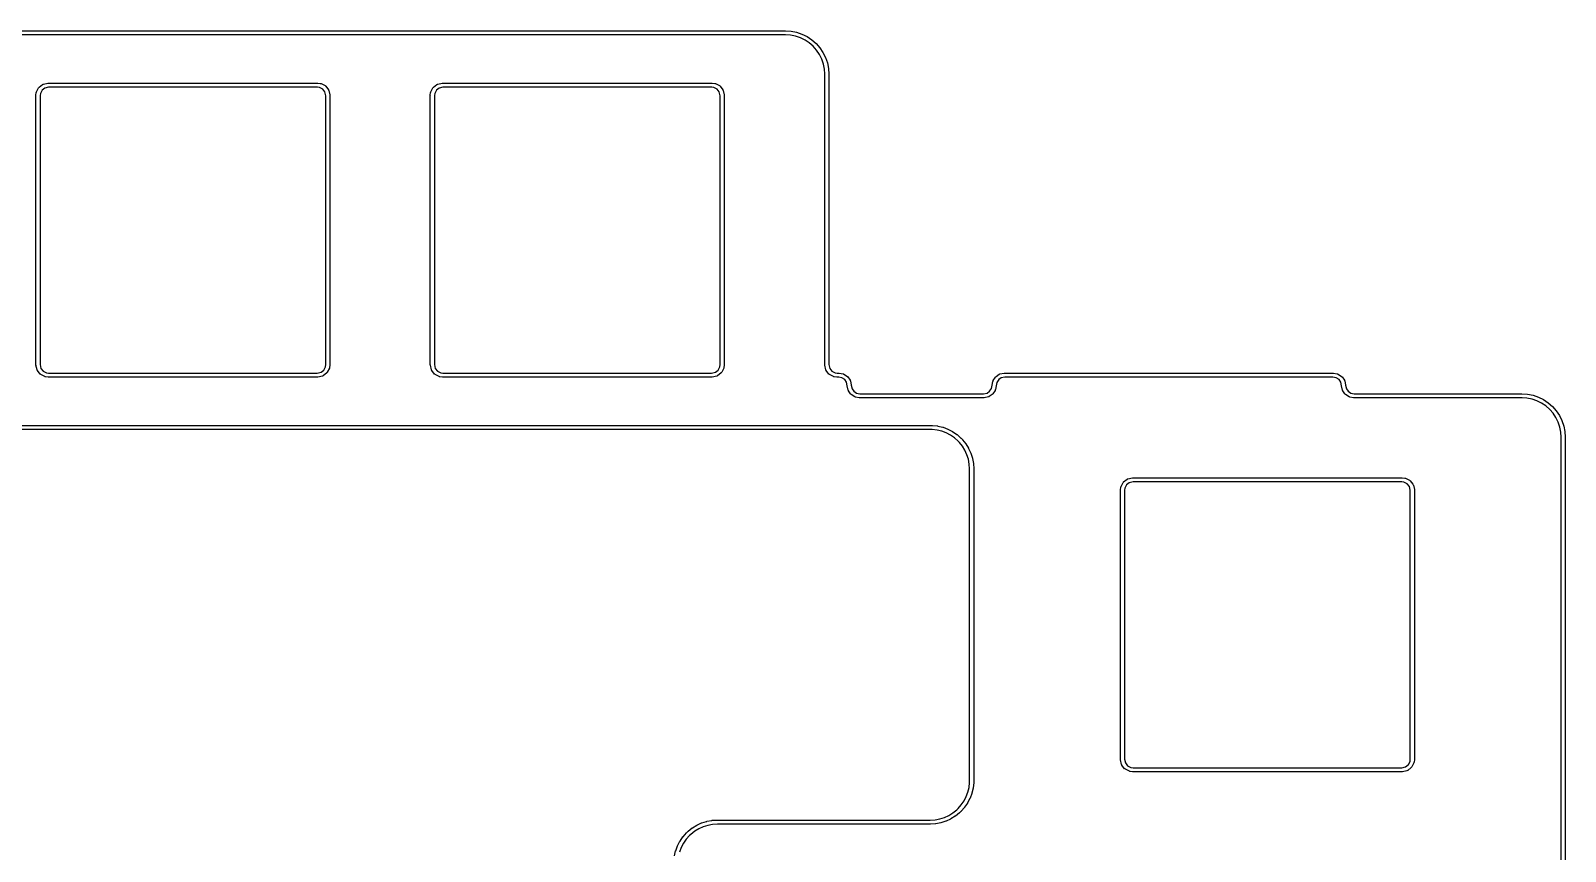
# Model space of a CAD drawing. Extents: x 0.3 to 11.5, y -5.1 to -1.4.
# Drawn here: x 8.593 to 11.511, y -2.925 to -1.365 of the extents above; entities that cross this region are included whole.
import ezdxf

# ---------------------------------------------------------------- set-up
doc = ezdxf.new("R2010")
doc.units = 0
doc.header["$MEASUREMENT"] = 0
doc.layers.add('BLACK', color=7, linetype='CONTINUOUS')

msp = doc.modelspace()

# ---------------------------------------------------------------- linework, layer by layer
at = {"layer": 'BLACK', "linetype": 'CONTINUOUS'}
for p, q in [((0.335876, -1.36516), (10.0278, -1.36516)), ((10.0278, -1.36516), (10.0386, -1.36586)), ((10.0386, -1.36586), (10.0492, -1.36797)), ((10.0492, -1.36797), (10.0594, -1.37145)), ((10.0594, -1.37145), (10.0691, -1.37623)), ((10.0278, -1.37303), (0.335997, -1.37303)), ((10.0282, -1.3729), (10.0278, -1.37303)), ((10.0376, -1.37351), (10.0282, -1.3729)), ((10.0472, -1.37543), (10.0376, -1.37351)), ((10.0565, -1.37858), (10.0472, -1.37543)), ((10.0653, -1.38291), (10.0565, -1.37858)), ((10.0734, -1.38836), (10.0653, -1.38291)), ((10.0691, -1.37623), (10.0781, -1.38224)), ((10.0808, -1.39483), (10.0734, -1.38836)), ((10.0781, -1.38224), (10.0863, -1.38937)), ((10.0873, -1.4022), (10.0808, -1.39483)), ((10.0863, -1.38937), (10.0934, -1.3975)), ((10.0934, -1.3975), (10.0994, -1.4065)), ((10.0927, -1.41035), (10.0873, -1.4022)), ((10.0971, -1.41915), (10.0927, -1.41035)), ((10.1002, -1.42843), (10.0971, -1.41915)), ((10.0994, -1.4065), (10.1042, -1.4162)), ((10.1021, -1.43805), (10.1002, -1.42843)), ((10.1042, -1.4162), (10.1077, -1.42644)), ((10.1077, -1.42644), (10.1098, -1.43704)), ((10.1027, -1.44742), (10.1021, -1.43805)), ((10.1026, -1.44783), (10.1027, -1.44742)), ((10.1026, -2), (10.1026, -1.44783)), ((10.1098, -1.43704), (10.1105, -1.44783)), ((10.1105, -1.44783), (10.1105, -1.99956)), ((8.60261, -1.48819), (8.60269, -1.48795)), ((8.60261, -2), (8.60261, -1.48819)), ((8.60264, -1.4877), (8.60326, -1.48278)), ((8.60269, -1.48795), (8.60264, -1.4877)), ((8.60326, -1.48278), (8.60355, -1.48216)), ((8.60355, -1.48216), (8.60366, -1.48148)), ((8.60366, -1.48148), (8.60753, -1.47388)), ((8.60753, -1.47388), (8.60814, -1.47328)), ((8.60814, -1.47328), (8.60861, -1.47257)), ((8.60861, -1.47257), (8.61527, -1.46735)), ((8.61099, -1.48444), (8.61048, -1.48844)), ((8.61415, -1.47823), (8.61099, -1.48444)), ((8.61943, -1.47409), (8.61415, -1.47823)), ((8.61527, -1.46735), (8.61608, -1.46705)), ((8.61608, -1.46705), (8.61682, -1.46661)), ((8.61682, -1.46661), (8.62536, -1.46466)), ((8.62667, -1.47244), (8.61943, -1.47409)), ((8.62536, -1.46466), (8.6258, -1.46471)), ((8.6258, -1.46471), (8.62623, -1.46457)), ((8.62623, -1.46457), (9.13804, -1.46457)), ((9.13779, -1.47244), (8.62667, -1.47244)), ((9.14179, -1.47294), (9.13779, -1.47244)), ((9.13804, -1.46457), (9.13828, -1.46465)), ((9.13828, -1.46465), (9.13853, -1.4646)), ((9.13853, -1.4646), (9.14345, -1.46522)), ((9.148, -1.47611), (9.14179, -1.47294)), ((9.14345, -1.46522), (9.14407, -1.46551)), ((9.14407, -1.46551), (9.14475, -1.46562)), ((9.14475, -1.46562), (9.15235, -1.46949)), ((9.15214, -1.48139), (9.148, -1.47611)), ((9.15379, -1.48863), (9.15214, -1.48139)), ((9.15235, -1.46949), (9.15295, -1.47009)), ((9.15295, -1.47009), (9.15366, -1.47057)), ((9.15366, -1.47057), (9.15888, -1.47722)), ((9.15888, -1.47722), (9.15918, -1.47804)), ((9.15918, -1.47804), (9.15962, -1.47878)), ((9.15962, -1.47878), (9.16157, -1.48732)), ((9.16157, -1.48732), (9.16152, -1.48776)), ((9.16152, -1.48776), (9.16166, -1.48819)), ((9.16166, -1.48819), (9.16166, -2)), ((9.35261, -1.48819), (9.35269, -1.48795)), ((9.35261, -2), (9.35261, -1.48819)), ((9.35264, -1.4877), (9.35326, -1.48278)), ((9.35269, -1.48795), (9.35264, -1.4877)), ((9.35326, -1.48278), (9.35355, -1.48216)), ((9.35355, -1.48216), (9.35366, -1.48148)), ((9.35366, -1.48148), (9.35753, -1.47388)), ((9.35753, -1.47388), (9.35814, -1.47328)), ((9.35814, -1.47328), (9.35861, -1.47257)), ((9.35861, -1.47257), (9.36527, -1.46735)), ((9.36099, -1.48444), (9.36048, -1.48844)), ((9.36415, -1.47823), (9.36099, -1.48444)), ((9.36943, -1.47409), (9.36415, -1.47823)), ((9.36527, -1.46735), (9.36608, -1.46705)), ((9.36608, -1.46705), (9.36682, -1.46661)), ((9.36682, -1.46661), (9.37536, -1.46466)), ((9.37667, -1.47244), (9.36943, -1.47409)), ((9.37536, -1.46466), (9.3758, -1.46471)), ((9.3758, -1.46471), (9.37623, -1.46457)), ((9.37623, -1.46457), (9.88804, -1.46457)), ((9.88779, -1.47244), (9.37667, -1.47244)), ((9.89179, -1.47294), (9.88779, -1.47244)), ((9.88804, -1.46457), (9.88828, -1.46465)), ((9.88828, -1.46465), (9.88853, -1.4646)), ((9.88853, -1.4646), (9.89345, -1.46522)), ((9.898, -1.47611), (9.89179, -1.47294)), ((9.89345, -1.46522), (9.89407, -1.46551)), ((9.89407, -1.46551), (9.89475, -1.46562)), ((9.89475, -1.46562), (9.90235, -1.46949)), ((9.90214, -1.48139), (9.898, -1.47611)), ((9.90379, -1.48863), (9.90214, -1.48139)), ((9.90235, -1.46949), (9.90295, -1.47009)), ((9.90295, -1.47009), (9.90366, -1.47057)), ((9.90366, -1.47057), (9.90888, -1.47722)), ((9.90888, -1.47722), (9.90918, -1.47804)), ((9.90918, -1.47804), (9.90962, -1.47878)), ((9.90962, -1.47878), (9.91157, -1.48732)), ((9.91157, -1.48732), (9.91152, -1.48776)), ((9.91152, -1.48776), (9.91166, -1.48819)), ((9.91166, -1.48819), (9.91166, -2)), ((8.61048, -1.48844), (8.61048, -1.99956)), ((9.15379, -1.99975), (9.15379, -1.48863)), ((9.36048, -1.48844), (9.36048, -1.99956)), ((9.90379, -1.99975), (9.90379, -1.48863)), ((8.60275, -2.00043), (8.60261, -2)), ((8.60271, -2.00087), (8.60275, -2.00043)), ((8.60465, -2.00941), (8.60271, -2.00087)), ((8.60509, -2.01015), (8.60465, -2.00941)), ((8.60539, -2.01096), (8.60509, -2.01015)), ((8.61061, -2.01762), (8.60539, -2.01096)), ((8.61048, -1.99956), (8.61213, -2.0068)), ((8.61213, -2.0068), (8.61627, -2.01208)), ((8.61627, -2.01208), (8.62249, -2.01525)), ((9.14484, -2.0141), (9.15012, -2.00996)), ((9.15012, -2.00996), (9.15329, -2.00374)), ((9.15329, -2.00374), (9.15379, -1.99975)), ((9.16061, -2.00671), (9.15674, -2.01431)), ((9.16072, -2.00603), (9.16061, -2.00671)), ((9.16101, -2.00541), (9.16072, -2.00603)), ((9.16163, -2.00049), (9.16101, -2.00541)), ((9.16166, -2), (9.16158, -2.00024)), ((9.16158, -2.00024), (9.16163, -2.00049)), ((9.35275, -2.00043), (9.35261, -2)), ((9.35271, -2.00087), (9.35275, -2.00043)), ((9.35465, -2.00941), (9.35271, -2.00087)), ((9.35509, -2.01015), (9.35465, -2.00941)), ((9.35539, -2.01096), (9.35509, -2.01015)), ((9.36061, -2.01762), (9.35539, -2.01096)), ((9.36048, -1.99956), (9.36213, -2.0068)), ((9.36213, -2.0068), (9.36627, -2.01208)), ((9.36627, -2.01208), (9.37249, -2.01525)), ((9.89484, -2.0141), (9.90012, -2.00996)), ((9.90012, -2.00996), (9.90329, -2.00374)), ((9.90329, -2.00374), (9.90379, -1.99975)), ((9.91061, -2.00671), (9.90674, -2.01431)), ((9.91072, -2.00603), (9.91061, -2.00671)), ((9.91101, -2.00541), (9.91072, -2.00603)), ((9.91163, -2.00049), (9.91101, -2.00541)), ((9.91166, -2), (9.91158, -2.00024)), ((9.91158, -2.00024), (9.91163, -2.00049)), ((10.1027, -2.00043), (10.1026, -2)), ((10.1027, -2.00087), (10.1027, -2.00043)), ((10.1046, -2.00941), (10.1027, -2.00087)), ((10.1051, -2.01015), (10.1046, -2.00941)), ((10.1054, -2.01096), (10.1051, -2.01015)), ((10.1106, -2.01762), (10.1054, -2.01096)), ((10.1105, -1.99956), (10.1121, -2.0068)), ((10.1121, -2.0068), (10.1163, -2.01208)), ((10.1163, -2.01208), (10.1225, -2.01525)), ((8.61132, -2.0181), (8.61061, -2.01762)), ((8.61192, -2.0187), (8.61132, -2.0181)), ((8.61952, -2.02257), (8.61192, -2.0187)), ((8.6202, -2.02268), (8.61952, -2.02257)), ((8.62082, -2.02297), (8.6202, -2.02268)), ((8.62574, -2.02359), (8.62082, -2.02297)), ((8.62249, -2.01525), (8.62648, -2.01575)), ((8.62599, -2.02354), (8.62574, -2.02359)), ((8.62623, -2.02362), (8.62599, -2.02354)), ((9.13804, -2.02362), (8.62623, -2.02362)), ((8.62648, -2.01575), (9.1376, -2.01575)), ((9.1376, -2.01575), (9.14484, -2.0141)), ((9.13847, -2.02348), (9.13804, -2.02362)), ((9.13891, -2.02352), (9.13847, -2.02348)), ((9.14745, -2.02158), (9.13891, -2.02352)), ((9.14819, -2.02114), (9.14745, -2.02158)), ((9.14901, -2.02084), (9.14819, -2.02114)), ((9.15566, -2.01562), (9.14901, -2.02084)), ((9.15614, -2.01491), (9.15566, -2.01562)), ((9.15674, -2.01431), (9.15614, -2.01491)), ((9.36132, -2.0181), (9.36061, -2.01762)), ((9.36192, -2.0187), (9.36132, -2.0181)), ((9.36952, -2.02257), (9.36192, -2.0187)), ((9.3702, -2.02268), (9.36952, -2.02257)), ((9.37082, -2.02297), (9.3702, -2.02268)), ((9.37574, -2.02359), (9.37082, -2.02297)), ((9.37249, -2.01525), (9.37648, -2.01575)), ((9.37599, -2.02354), (9.37574, -2.02359)), ((9.37623, -2.02362), (9.37599, -2.02354)), ((9.88804, -2.02362), (9.37623, -2.02362)), ((9.37648, -2.01575), (9.8876, -2.01575)), ((9.8876, -2.01575), (9.89484, -2.0141)), ((9.88847, -2.02348), (9.88804, -2.02362)), ((9.88891, -2.02352), (9.88847, -2.02348)), ((9.89745, -2.02158), (9.88891, -2.02352)), ((9.89819, -2.02114), (9.89745, -2.02158)), ((9.89901, -2.02084), (9.89819, -2.02114)), ((9.90566, -2.01562), (9.89901, -2.02084)), ((9.90614, -2.01491), (9.90566, -2.01562)), ((9.90674, -2.01431), (9.90614, -2.01491)), ((10.1113, -2.0181), (10.1106, -2.01762)), ((10.1119, -2.0187), (10.1113, -2.0181)), ((10.1195, -2.02257), (10.1119, -2.0187)), ((10.1202, -2.02268), (10.1195, -2.02257)), ((10.1208, -2.02297), (10.1202, -2.02268)), ((10.1257, -2.02359), (10.1208, -2.02297)), ((10.1225, -2.01525), (10.1265, -2.01575)), ((10.126, -2.02354), (10.1257, -2.02359)), ((10.1262, -2.02362), (10.126, -2.02354)), ((10.1293, -2.02362), (10.1262, -2.02362)), ((10.1265, -2.01575), (10.1297, -2.01575)), ((10.1353, -2.02473), (10.1293, -2.02362)), ((10.1297, -2.01575), (10.13, -2.01586)), ((10.13, -2.01586), (10.1304, -2.01581)), ((10.1304, -2.01581), (10.1375, -2.01713)), ((10.1408, -2.02832), (10.1353, -2.02473)), ((10.1375, -2.01713), (10.1381, -2.0175)), ((10.1381, -2.0175), (10.1389, -2.01771)), ((10.1389, -2.01771), (10.1457, -2.02215)), ((10.144, -2.03298), (10.1408, -2.02832)), ((10.1455, -2.04019), (10.144, -2.03298)), ((10.1472, -2.04816), (10.1455, -2.04019)), ((10.1457, -2.02215), (10.1462, -2.02275)), ((10.1462, -2.02275), (10.1468, -2.02322)), ((10.1468, -2.02322), (10.1509, -2.02917)), ((10.1509, -2.02917), (10.1511, -2.02991)), ((10.1511, -2.02991), (10.1515, -2.03058)), ((10.1515, -2.03058), (10.1532, -2.03855)), ((10.1532, -2.03855), (10.1532, -2.03856)), ((10.1532, -2.03856), (10.1547, -2.04576)), ((10.4199, -2.04497), (10.4211, -2.03865)), ((10.4211, -2.03865), (10.4224, -2.03156)), ((10.4211, -2.03865), (10.4211, -2.03865)), ((10.4224, -2.03156), (10.4228, -2.03088)), ((10.4228, -2.03088), (10.423, -2.03014)), ((10.423, -2.03014), (10.4274, -2.0233)), ((10.4274, -2.0233), (10.428, -2.02282)), ((10.4288, -2.04009), (10.4275, -2.04718)), ((10.428, -2.02282), (10.4285, -2.0222)), ((10.4285, -2.0222), (10.4344, -2.01813)), ((10.43, -2.03377), (10.4288, -2.04009)), ((10.4288, -2.04009), (10.4288, -2.04009)), ((10.4336, -2.02825), (10.43, -2.03377)), ((10.4382, -2.02506), (10.4336, -2.02825)), ((10.4344, -2.01813), (10.4352, -2.01791)), ((10.4352, -2.01791), (10.4358, -2.01752)), ((10.4358, -2.01752), (10.4438, -2.01583)), ((10.445, -2.02362), (10.4382, -2.02506)), ((10.4438, -2.01583), (10.4442, -2.01588)), ((10.4442, -2.01588), (10.4446, -2.01575)), ((10.4446, -2.01575), (11.0697, -2.01575)), ((11.0693, -2.02362), (10.445, -2.02362)), ((11.0753, -2.02473), (11.0693, -2.02362)), ((11.0697, -2.01575), (11.07, -2.01586)), ((11.07, -2.01586), (11.0704, -2.01581)), ((11.0704, -2.01581), (11.0775, -2.01713)), ((11.0808, -2.02832), (11.0753, -2.02473)), ((11.0775, -2.01713), (11.0781, -2.0175)), ((11.0781, -2.0175), (11.0789, -2.01771)), ((11.0789, -2.01771), (11.0857, -2.02215)), ((11.084, -2.03298), (11.0808, -2.02832)), ((11.0855, -2.04019), (11.084, -2.03298)), ((11.0872, -2.04816), (11.0855, -2.04019)), ((11.0857, -2.02215), (11.0862, -2.02275)), ((11.0862, -2.02275), (11.0868, -2.02322)), ((11.0868, -2.02322), (11.0909, -2.02917)), ((11.0909, -2.02917), (11.0911, -2.02991)), ((11.0911, -2.02991), (11.0915, -2.03058)), ((11.0915, -2.03058), (11.0932, -2.03855)), ((11.0932, -2.03855), (11.0932, -2.03856)), ((11.0932, -2.03856), (11.0947, -2.04576)), ((10.1476, -2.04883), (10.1472, -2.04816)), ((10.1478, -2.04957), (10.1476, -2.04883)), ((10.1519, -2.05552), (10.1478, -2.04957)), ((10.1525, -2.05599), (10.1519, -2.05552)), ((10.153, -2.05659), (10.1525, -2.05599)), ((10.1598, -2.06103), (10.153, -2.05659)), ((10.1547, -2.04576), (10.1579, -2.05042)), ((10.1579, -2.05042), (10.1634, -2.05401)), ((10.1605, -2.06124), (10.1598, -2.06103)), ((10.1612, -2.06161), (10.1605, -2.06124)), ((10.1683, -2.06293), (10.1612, -2.06161)), ((10.1634, -2.05401), (10.1694, -2.05512)), ((10.1687, -2.06288), (10.1683, -2.06293)), ((10.169, -2.06299), (10.1687, -2.06288)), ((10.4052, -2.06299), (10.169, -2.06299)), ((10.1694, -2.05512), (10.4048, -2.05512)), ((10.4048, -2.05512), (10.4116, -2.05368)), ((10.4056, -2.06286), (10.4052, -2.06299)), ((10.4061, -2.06291), (10.4056, -2.06286)), ((10.414, -2.06122), (10.4061, -2.06291)), ((10.4116, -2.05368), (10.4163, -2.05049)), ((10.4147, -2.06083), (10.414, -2.06122)), ((10.4154, -2.06061), (10.4147, -2.06083)), ((10.4214, -2.05654), (10.4154, -2.06061)), ((10.4163, -2.05049), (10.4199, -2.04497)), ((10.4219, -2.05592), (10.4214, -2.05654)), ((10.4225, -2.05544), (10.4219, -2.05592)), ((10.4269, -2.0486), (10.4225, -2.05544)), ((10.4271, -2.04786), (10.4269, -2.0486)), ((10.4275, -2.04718), (10.4271, -2.04786)), ((11.0876, -2.04883), (11.0872, -2.04816)), ((11.0878, -2.04957), (11.0876, -2.04883)), ((11.0919, -2.05552), (11.0878, -2.04957)), ((11.0925, -2.05599), (11.0919, -2.05552)), ((11.093, -2.05659), (11.0925, -2.05599)), ((11.0998, -2.06103), (11.093, -2.05659)), ((11.0947, -2.04576), (11.0979, -2.05042)), ((11.0979, -2.05042), (11.1034, -2.05401)), ((11.1005, -2.06124), (11.0998, -2.06103)), ((11.1012, -2.06161), (11.1005, -2.06124)), ((11.1083, -2.06293), (11.1012, -2.06161)), ((11.1034, -2.05401), (11.1094, -2.05512)), ((11.1087, -2.06288), (11.1083, -2.06293)), ((11.109, -2.06299), (11.1087, -2.06288)), ((11.4284, -2.06299), (11.109, -2.06299)), ((11.1094, -2.05512), (11.4284, -2.05512)), ((11.4284, -2.05512), (11.4392, -2.05583)), ((11.4288, -2.06286), (11.4284, -2.06299)), ((11.4382, -2.06347), (11.4288, -2.06286)), ((11.4478, -2.06539), (11.4382, -2.06347)), ((11.4392, -2.05583), (11.4498, -2.05794)), ((11.4571, -2.06854), (11.4478, -2.06539)), ((11.4498, -2.05794), (11.46, -2.06141)), ((11.4659, -2.07287), (11.4571, -2.06854)), ((11.46, -2.06141), (11.4697, -2.06619)), ((11.4697, -2.06619), (11.4787, -2.0722)), ((11.474, -2.07832), (11.4659, -2.07287)), ((11.4814, -2.08479), (11.474, -2.07832)), ((11.4787, -2.0722), (11.4869, -2.07933)), ((11.4879, -2.09216), (11.4814, -2.08479)), ((11.4869, -2.07933), (11.494, -2.08746)), ((11.4933, -2.10031), (11.4879, -2.09216)), ((11.4977, -2.10911), (11.4933, -2.10031)), ((11.494, -2.08746), (11.5, -2.09646)), ((11.5, -2.09646), (11.5048, -2.10616)), ((1.46088, -2.11516), (10.3034, -2.11516)), ((10.3033, -2.12303), (1.461, -2.12303)), ((10.307, -2.12312), (10.3033, -2.12303)), ((10.3034, -2.11517), (10.3035, -2.11516)), ((10.3034, -2.11516), (10.3034, -2.11517)), ((10.3035, -2.11516), (10.3074, -2.11526)), ((10.3163, -2.12415), (10.307, -2.12312)), ((10.3074, -2.11526), (10.3076, -2.11531)), ((10.3076, -2.11531), (10.3077, -2.11528)), ((10.3077, -2.11528), (10.3174, -2.11635)), ((10.3251, -2.12627), (10.3163, -2.12415)), ((10.3174, -2.11635), (10.3176, -2.11646)), ((10.3176, -2.11646), (10.3178, -2.11644)), ((10.3178, -2.11644), (10.3272, -2.11867)), ((10.3337, -2.12945), (10.3251, -2.12627)), ((10.3272, -2.11867), (10.3274, -2.1188)), ((10.3274, -2.1188), (10.3277, -2.11881)), ((10.3277, -2.11881), (10.3367, -2.12215)), ((10.3418, -2.13365), (10.3337, -2.12945)), ((10.3367, -2.12215), (10.3369, -2.12231)), ((10.3369, -2.12231), (10.3371, -2.12235)), ((10.3371, -2.12235), (10.3456, -2.12677)), ((10.3456, -2.12677), (10.3458, -2.12695)), ((10.3458, -2.12695), (10.346, -2.12702)), ((10.346, -2.12702), (10.354, -2.13247)), ((11.5008, -2.11839), (11.4977, -2.10911)), ((11.5027, -2.12801), (11.5008, -2.11839)), ((11.5033, -2.13738), (11.5027, -2.12801)), ((11.5048, -2.10616), (11.5083, -2.1164)), ((11.5083, -2.1164), (11.5104, -2.127)), ((11.5104, -2.127), (11.5111, -2.1378)), ((10.3494, -2.13883), (10.3418, -2.13365)), ((10.3563, -2.14499), (10.3494, -2.13883)), ((10.354, -2.13247), (10.3542, -2.13267)), ((10.3542, -2.13267), (10.3544, -2.13277)), ((10.3544, -2.13277), (10.3617, -2.13921)), ((10.3588, -2.14758), (10.3563, -2.14499)), ((10.3646, -2.15483), (10.3588, -2.14758)), ((10.3617, -2.13921), (10.3618, -2.13936)), ((10.3618, -2.13936), (10.3619, -2.13944)), ((10.3619, -2.13944), (10.3646, -2.14227)), ((10.3646, -2.14227), (10.3647, -2.14243)), ((10.3694, -2.16261), (10.3646, -2.15483)), ((10.3647, -2.14243), (10.3648, -2.14253)), ((10.3648, -2.14253), (10.3709, -2.1501)), ((10.3709, -2.1501), (10.371, -2.15033)), ((10.371, -2.15033), (10.3712, -2.15049)), ((10.3712, -2.15049), (10.3762, -2.15869)), ((10.3762, -2.15869), (10.3763, -2.15894)), ((10.3763, -2.15894), (10.3764, -2.15912)), ((10.3764, -2.15912), (10.3804, -2.16785)), ((11.5032, -2.1378), (11.5033, -2.13738)), ((11.5032, -5.04031), (11.5032, -2.1378)), ((11.5111, -2.1378), (11.5111, -5.04035)), ((10.3732, -2.17091), (10.3694, -2.16261)), ((10.3759, -2.1796), (10.3732, -2.17091)), ((10.3776, -2.18861), (10.3759, -2.1796)), ((10.3782, -2.19796), (10.3776, -2.18861)), ((10.3804, -2.16785), (10.3805, -2.16809)), ((10.3805, -2.16809), (10.3806, -2.16829)), ((10.3806, -2.16829), (10.3835, -2.17745)), ((10.3835, -2.17745), (10.3835, -2.1777)), ((10.3835, -2.1777), (10.3836, -2.17792)), ((10.3836, -2.17792), (10.3854, -2.1874)), ((10.3854, -2.1874), (10.3854, -2.18765)), ((10.3854, -2.18765), (10.3855, -2.18788)), ((10.3855, -2.18788), (10.3861, -2.19759)), ((10.3782, -2.79031), (10.3782, -2.19796)), ((10.3861, -2.19759), (10.386, -2.19771)), ((10.386, -2.19771), (10.3861, -2.19783)), ((10.3861, -2.19783), (10.3861, -2.79035)), ((10.6711, -2.22257), (10.6778, -2.21735)), ((10.6778, -2.21735), (10.6786, -2.21705)), ((10.6786, -2.21705), (10.6793, -2.21661)), ((10.6793, -2.21661), (10.6879, -2.21467)), ((10.6879, -2.21467), (10.6883, -2.21471)), ((10.6883, -2.21471), (10.6887, -2.21457)), ((10.6887, -2.21457), (11.2005, -2.21457)), ((11.2005, -2.21457), (11.2008, -2.21465)), ((11.2008, -2.21465), (11.201, -2.2146)), ((11.201, -2.2146), (11.206, -2.21522)), ((11.206, -2.21522), (11.2066, -2.21551)), ((11.2066, -2.21551), (11.2072, -2.21562)), ((11.2072, -2.21562), (11.2149, -2.21949)), ((10.6651, -2.2377), (10.6658, -2.23278)), ((10.6652, -2.23795), (10.6651, -2.2377)), ((10.6651, -2.23819), (10.6652, -2.23795)), ((10.6651, -2.75), (10.6651, -2.23819)), ((10.6658, -2.23278), (10.6661, -2.23216)), ((10.6661, -2.23216), (10.6662, -2.23148)), ((10.6662, -2.23148), (10.67, -2.22388)), ((10.67, -2.22388), (10.6706, -2.22328)), ((10.6706, -2.22328), (10.6711, -2.22257)), ((10.6735, -2.23444), (10.673, -2.23844)), ((10.673, -2.23844), (10.673, -2.74956)), ((10.6767, -2.22823), (10.6735, -2.23444)), ((10.6819, -2.22409), (10.6767, -2.22823)), ((10.6892, -2.22244), (10.6819, -2.22409)), ((11.2003, -2.22244), (10.6892, -2.22244)), ((11.2043, -2.22294), (11.2003, -2.22244)), ((11.2105, -2.22611), (11.2043, -2.22294)), ((11.2146, -2.23139), (11.2105, -2.22611)), ((11.2163, -2.23863), (11.2146, -2.23139)), ((11.2149, -2.21949), (11.2155, -2.22009)), ((11.2155, -2.22009), (11.2162, -2.22057)), ((11.2162, -2.22057), (11.2214, -2.22722)), ((11.2163, -2.74975), (11.2163, -2.23863)), ((11.2214, -2.22722), (11.2217, -2.22804)), ((11.2217, -2.22804), (11.2221, -2.22878)), ((11.2221, -2.22878), (11.2241, -2.23732)), ((11.2241, -2.23732), (11.224, -2.23776)), ((11.224, -2.23776), (11.2242, -2.23819)), ((11.2242, -2.23819), (11.2242, -2.75)), ((10.6652, -2.75043), (10.6651, -2.75)), ((10.6652, -2.75087), (10.6652, -2.75043)), ((10.6671, -2.75941), (10.6652, -2.75087)), ((10.6676, -2.76015), (10.6671, -2.75941)), ((10.6679, -2.76096), (10.6676, -2.76015)), ((10.6731, -2.76762), (10.6679, -2.76096)), ((10.673, -2.74956), (10.6746, -2.7568)), ((10.6738, -2.7681), (10.6731, -2.76762)), ((10.6744, -2.7687), (10.6738, -2.7681)), ((10.682, -2.77257), (10.6744, -2.7687)), ((10.6746, -2.7568), (10.6788, -2.76208)), ((10.6788, -2.76208), (10.685, -2.76525)), ((10.685, -2.76525), (10.689, -2.76575)), ((10.689, -2.76575), (11.2001, -2.76575)), ((11.2001, -2.76575), (11.2073, -2.7641)), ((11.2099, -2.77158), (11.2014, -2.77352)), ((11.2073, -2.7641), (11.2126, -2.75996)), ((11.2107, -2.77114), (11.2099, -2.77158)), ((11.2115, -2.77084), (11.2107, -2.77114)), ((11.2182, -2.76562), (11.2115, -2.77084)), ((11.2126, -2.75996), (11.2158, -2.75374)), ((11.2158, -2.75374), (11.2163, -2.74975)), ((11.2186, -2.76491), (11.2182, -2.76562)), ((11.2192, -2.76431), (11.2186, -2.76491)), ((11.2231, -2.75671), (11.2192, -2.76431)), ((11.2232, -2.75603), (11.2231, -2.75671)), ((11.2235, -2.75541), (11.2232, -2.75603)), ((11.2241, -2.75049), (11.2235, -2.75541)), ((11.2242, -2.75), (11.2241, -2.75024)), ((11.2241, -2.75024), (11.2241, -2.75049)), ((10.3771, -2.80321), (10.3781, -2.79399)), ((10.3781, -2.79399), (10.3782, -2.79031)), ((10.386, -2.7947), (10.3849, -2.80433)), ((10.386, -2.79436), (10.3859, -2.79452)), ((10.3859, -2.79452), (10.386, -2.7947)), ((10.3861, -2.79045), (10.386, -2.79436)), ((10.3861, -2.79035), (10.3861, -2.7904)), ((10.3861, -2.7904), (10.3861, -2.79045)), ((10.6827, -2.77268), (10.682, -2.77257)), ((10.6833, -2.77297), (10.6827, -2.77268)), ((10.6882, -2.77359), (10.6833, -2.77297)), ((10.6885, -2.77354), (10.6882, -2.77359)), ((10.6887, -2.77362), (10.6885, -2.77354)), ((11.2005, -2.77362), (10.6887, -2.77362)), ((11.201, -2.77348), (11.2005, -2.77362)), ((11.2014, -2.77352), (11.201, -2.77348)), ((10.3624, -2.83632), (10.3676, -2.82876)), ((10.3676, -2.82876), (10.3718, -2.82065)), ((10.3718, -2.82065), (10.375, -2.81211)), ((10.3789, -2.82406), (10.3745, -2.83259)), ((10.375, -2.81211), (10.3771, -2.80321)), ((10.3791, -2.82362), (10.3789, -2.82382)), ((10.3789, -2.82382), (10.3789, -2.82406)), ((10.3824, -2.81463), (10.3791, -2.82362)), ((10.3826, -2.81417), (10.3824, -2.81438)), ((10.3824, -2.81438), (10.3824, -2.81463)), ((10.3848, -2.8048), (10.3826, -2.81417)), ((10.3849, -2.80433), (10.3848, -2.80455)), ((10.3848, -2.80455), (10.3848, -2.8048)), ((10.3303, -2.86013), (10.3386, -2.85634)), ((10.3386, -2.85634), (10.3464, -2.85155)), ((10.3507, -2.85813), (10.3425, -2.86317)), ((10.3464, -2.85155), (10.3537, -2.84576)), ((10.3509, -2.85794), (10.3507, -2.85813)), ((10.3511, -2.85785), (10.3509, -2.85794)), ((10.3587, -2.8518), (10.3511, -2.85785)), ((10.3537, -2.84576), (10.3562, -2.8433)), ((10.3562, -2.8433), (10.3624, -2.83632)), ((10.3588, -2.85165), (10.3587, -2.8518)), ((10.359, -2.85158), (10.3588, -2.85165)), ((10.3618, -2.84888), (10.359, -2.85158)), ((10.3619, -2.84873), (10.3618, -2.84888)), ((10.362, -2.84864), (10.3619, -2.84873)), ((10.3685, -2.84135), (10.362, -2.84864)), ((10.3686, -2.84112), (10.3685, -2.84135)), ((10.3688, -2.84097), (10.3686, -2.84112)), ((10.3742, -2.83301), (10.3688, -2.84097)), ((10.3743, -2.83277), (10.3742, -2.83301)), ((10.3745, -2.83259), (10.3743, -2.83277)), ((9.83998, -2.8893), (9.84281, -2.88661)), ((9.84281, -2.88661), (9.84297, -2.88654)), ((9.84297, -2.88654), (9.84307, -2.88639)), ((9.84307, -2.88639), (9.85064, -2.88034)), ((9.85537, -2.88664), (9.84812, -2.89243)), ((9.85064, -2.88034), (9.85087, -2.88025)), ((9.85087, -2.88025), (9.85104, -2.88006)), ((9.85104, -2.88006), (9.85924, -2.87502)), ((9.86316, -2.88185), (9.85537, -2.88664)), ((9.85924, -2.87502), (9.85948, -2.87496)), ((9.85948, -2.87496), (9.85966, -2.87479)), ((9.85966, -2.87479), (9.86839, -2.8708)), ((9.87145, -2.87805), (9.86316, -2.88185)), ((9.86839, -2.8708), (9.86863, -2.87077)), ((9.86863, -2.87077), (9.86884, -2.87062)), ((9.86884, -2.87062), (9.87799, -2.86772)), ((9.88014, -2.87529), (9.87145, -2.87805)), ((9.87799, -2.86772), (9.87824, -2.86772)), ((9.87824, -2.86772), (9.87846, -2.8676)), ((9.87846, -2.8676), (9.88794, -2.86583)), ((9.88915, -2.87361), (9.88014, -2.87529)), ((9.88794, -2.86583), (9.88819, -2.86586)), ((9.88819, -2.86586), (9.88842, -2.86577)), ((9.88842, -2.86577), (9.89813, -2.86517)), ((9.8985, -2.87303), (9.88915, -2.87361)), ((9.89813, -2.86517), (9.89826, -2.8652)), ((9.89826, -2.8652), (9.89838, -2.86516)), ((9.89838, -2.86516), (10.3033, -2.86516)), ((10.3034, -2.87303), (9.8985, -2.87303)), ((10.3033, -2.86516), (10.3126, -2.86458)), ((10.3035, -2.87299), (10.3034, -2.87303)), ((10.3036, -2.87302), (10.3035, -2.87299)), ((10.3133, -2.87242), (10.3036, -2.87302)), ((10.3126, -2.86458), (10.3216, -2.86289)), ((10.3136, -2.87233), (10.3133, -2.87242)), ((10.3138, -2.87236), (10.3136, -2.87233)), ((10.3233, -2.87059), (10.3138, -2.87236)), ((10.3216, -2.86289), (10.3303, -2.86013)), ((10.3235, -2.87047), (10.3233, -2.87059)), ((10.3238, -2.87047), (10.3235, -2.87047)), ((10.3329, -2.86757), (10.3238, -2.87047)), ((10.3331, -2.86742), (10.3329, -2.86757)), ((10.3334, -2.86739), (10.3331, -2.86742)), ((10.3421, -2.8634), (10.3334, -2.86739)), ((10.3423, -2.86323), (10.3421, -2.8634)), ((10.3425, -2.86317), (10.3423, -2.86323)), ((9.81935, -2.92356), (9.8227, -2.91456)), ((9.8227, -2.91456), (9.82285, -2.91437)), ((9.82285, -2.91437), (9.82289, -2.91413)), ((9.82289, -2.91413), (9.82731, -2.9056)), ((9.82999, -2.91753), (9.82681, -2.92608)), ((9.82731, -2.9056), (9.82749, -2.90542)), ((9.82749, -2.90542), (9.82756, -2.90518)), ((9.82756, -2.90518), (9.83301, -2.89722)), ((9.83419, -2.90943), (9.82999, -2.91753)), ((9.83301, -2.89722), (9.83321, -2.89707)), ((9.83321, -2.89707), (9.83331, -2.89684)), ((9.83331, -2.89684), (9.83975, -2.88955)), ((9.83937, -2.90187), (9.83419, -2.90943)), ((9.84554, -2.89489), (9.83937, -2.90187)), ((9.83975, -2.88955), (9.8399, -2.88946)), ((9.8399, -2.88946), (9.83998, -2.8893)), ((9.84812, -2.89243), (9.84554, -2.89489)), ((9.81698, -2.93339), (9.81921, -2.92402)), ((9.81921, -2.92402), (9.81934, -2.92381)), ((9.81934, -2.92381), (9.81935, -2.92356))]:
    msp.add_line(p, q, dxfattribs=at)

doc.saveas('drawing.dxf')
